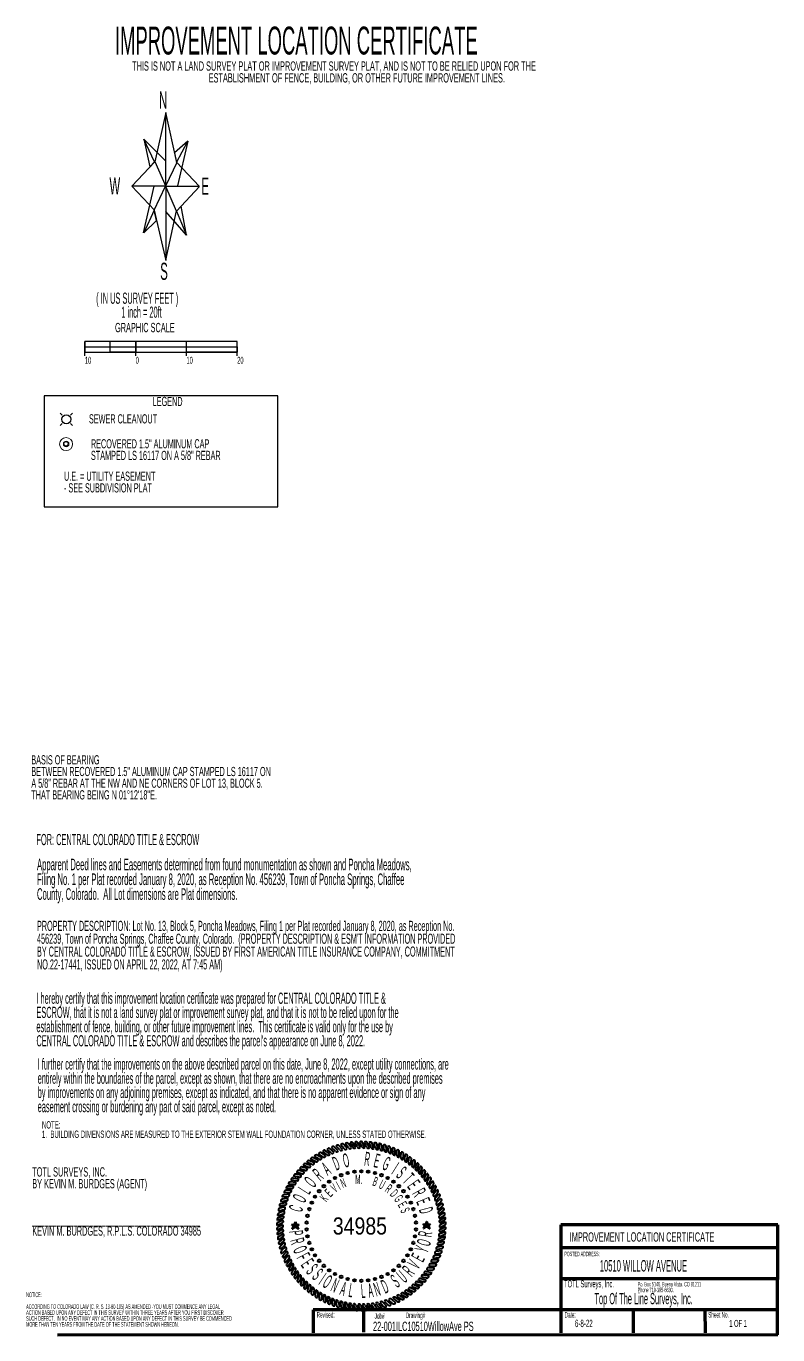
# Model space of a CAD drawing. Extents: x 2835785 to 2851632, y 1243954 to 1251877.
# Drawn here: x 2847724.5 to 2847946.6, y 1243957 to 1244343.7 of the extents above; entities that cross this region are included whole.
import ezdxf

# ---------------------------------------------------------------- set-up
doc = ezdxf.new("R2010")
doc.units = 0
doc.header["$MEASUREMENT"] = 0
doc.layers.get('0').update_dxf_attribs({"true_color": 0x000000})
for name, color, linetype, true_color in [('Layout', 5, 'Continuous', 0x0000ff), ('ROPE', 7, 'Continuous', 0x000000), ('Text', 5, 'Continuous', 0x0000ff)]:
    doc.layers.add(name, color=color, linetype=linetype, true_color=true_color)

msp = doc.modelspace()

# ---------------------------------------------------------------- linework, layer by layer
at = {"color": 18, "linetype": 'ByBlock', "lineweight": 40, "ltscale": 30, "true_color": 0x000000}
for p, q in [((2847803.99, 1243990.23), (2847804.09, 1243990.23)), ((2847804.01, 1243990.28), (2847804.07, 1243990.28)), ((2847804.04, 1243990.32), (2847804.05, 1243990.32)), ((2847842.72, 1243990.25), (2847842.89, 1243990.25)), ((2847842.74, 1243990.3), (2847842.87, 1243990.3)), ((2847842.76, 1243990.34), (2847842.85, 1243990.34)), ((2847842.78, 1243990.39), (2847842.83, 1243990.39)), ((2847842.8, 1243990.43), (2847842.81, 1243990.43)), ((2847802.94, 1243989.56), (2847805.1, 1243989.56)), ((2847803.01, 1243989.51), (2847805.03, 1243989.51)), ((2847803.08, 1243989.47), (2847804.96, 1243989.47)), ((2847803.08, 1243988.29), (2847803.13, 1243988.29)), ((2847803.11, 1243988.34), (2847803.2, 1243988.34)), ((2847803.13, 1243988.38), (2847803.27, 1243988.38)), ((2847803.15, 1243989.42), (2847804.89, 1243989.42)), ((2847803.15, 1243988.43), (2847803.34, 1243988.43)), ((2847803.17, 1243988.47), (2847803.41, 1243988.47)), ((2847803.19, 1243988.52), (2847803.48, 1243988.52)), ((2847803.21, 1243988.56), (2847803.55, 1243988.56)), ((2847803.22, 1243989.38), (2847804.82, 1243989.38)), ((2847803.23, 1243988.61), (2847803.62, 1243988.61)), ((2847803.25, 1243988.65), (2847803.69, 1243988.65)), ((2847803.28, 1243988.7), (2847803.76, 1243988.7)), ((2847803.29, 1243989.33), (2847804.75, 1243989.33)), ((2847803.3, 1243988.74), (2847803.83, 1243988.74)), ((2847803.32, 1243988.79), (2847803.9, 1243988.79)), ((2847803.34, 1243988.83), (2847803.97, 1243988.83)), ((2847803.36, 1243989.29), (2847804.68, 1243989.29)), ((2847803.36, 1243988.88), (2847804.69, 1243988.88)), ((2847803.38, 1243988.93), (2847804.67, 1243988.93)), ((2847803.4, 1243988.97), (2847804.65, 1243988.97)), ((2847803.42, 1243989.02), (2847804.63, 1243989.02)), ((2847803.43, 1243989.24), (2847804.61, 1243989.24)), ((2847803.44, 1243989.06), (2847804.61, 1243989.06)), ((2847803.47, 1243989.11), (2847804.59, 1243989.11)), ((2847803.49, 1243989.15), (2847804.57, 1243989.15)), ((2847803.5, 1243989.2), (2847804.55, 1243989.2)), ((2847803.7, 1243989.6), (2847804.37, 1243989.6)), ((2847803.72, 1243989.65), (2847804.35, 1243989.65)), ((2847803.74, 1243989.69), (2847804.33, 1243989.69)), ((2847803.76, 1243989.74), (2847804.31, 1243989.74)), ((2847803.78, 1243989.78), (2847804.29, 1243989.78)), ((2847803.8, 1243989.83), (2847804.27, 1243989.83)), ((2847803.82, 1243989.87), (2847804.25, 1243989.87)), ((2847803.85, 1243989.92), (2847804.23, 1243989.92)), ((2847803.87, 1243989.96), (2847804.21, 1243989.96)), ((2847803.89, 1243990.01), (2847804.19, 1243990.01)), ((2847803.91, 1243990.05), (2847804.17, 1243990.05)), ((2847803.93, 1243990.1), (2847804.15, 1243990.1)), ((2847803.95, 1243990.14), (2847804.13, 1243990.14)), ((2847803.97, 1243990.19), (2847804.11, 1243990.19)), ((2847804.06, 1243988.83), (2847804.71, 1243988.83)), ((2847804.13, 1243988.79), (2847804.73, 1243988.79)), ((2847804.19, 1243988.74), (2847804.75, 1243988.74)), ((2847804.26, 1243988.7), (2847804.77, 1243988.7)), ((2847804.33, 1243988.65), (2847804.79, 1243988.65)), ((2847804.4, 1243988.61), (2847804.81, 1243988.61)), ((2847804.47, 1243988.56), (2847804.83, 1243988.56)), ((2847804.54, 1243988.52), (2847804.85, 1243988.52)), ((2847804.61, 1243988.47), (2847804.87, 1243988.47)), ((2847804.68, 1243988.43), (2847804.89, 1243988.43)), ((2847804.75, 1243988.38), (2847804.91, 1243988.38)), ((2847804.82, 1243988.34), (2847804.93, 1243988.34)), ((2847804.89, 1243988.29), (2847804.95, 1243988.29)), ((2847804.96, 1243988.25), (2847804.97, 1243988.25)), ((2847841.7, 1243989.67), (2847843.87, 1243989.67)), ((2847841.77, 1243989.62), (2847843.8, 1243989.62)), ((2847841.84, 1243989.58), (2847843.73, 1243989.58)), ((2847841.85, 1243988.4), (2847841.89, 1243988.4)), ((2847841.87, 1243988.45), (2847841.96, 1243988.45)), ((2847841.89, 1243988.49), (2847842.03, 1243988.49)), ((2847841.91, 1243989.53), (2847843.65, 1243989.53)), ((2847841.91, 1243988.54), (2847842.1, 1243988.54)), ((2847841.93, 1243988.58), (2847842.17, 1243988.58)), ((2847841.96, 1243988.63), (2847842.24, 1243988.63)), ((2847841.98, 1243989.48), (2847843.58, 1243989.48)), ((2847841.98, 1243988.67), (2847842.31, 1243988.67)), ((2847842, 1243988.72), (2847842.39, 1243988.72)), ((2847842.02, 1243988.76), (2847842.46, 1243988.76)), ((2847842.04, 1243988.81), (2847842.53, 1243988.81)), ((2847842.05, 1243989.44), (2847843.51, 1243989.44)), ((2847842.06, 1243988.85), (2847842.6, 1243988.85)), ((2847842.08, 1243988.9), (2847842.67, 1243988.9)), ((2847842.1, 1243988.94), (2847842.74, 1243988.94)), ((2847842.12, 1243989.39), (2847843.44, 1243989.39)), ((2847842.12, 1243988.99), (2847843.46, 1243988.99)), ((2847842.15, 1243989.03), (2847843.44, 1243989.03)), ((2847842.17, 1243989.08), (2847843.42, 1243989.08)), ((2847842.19, 1243989.35), (2847843.37, 1243989.35)), ((2847842.19, 1243989.12), (2847843.4, 1243989.12)), ((2847842.21, 1243989.17), (2847843.38, 1243989.17)), ((2847842.23, 1243989.21), (2847843.35, 1243989.21)), ((2847842.25, 1243989.26), (2847843.33, 1243989.26)), ((2847842.26, 1243989.3), (2847843.31, 1243989.3)), ((2847842.46, 1243989.71), (2847843.13, 1243989.71)), ((2847842.48, 1243989.76), (2847843.11, 1243989.76)), ((2847842.5, 1243989.8), (2847843.09, 1243989.8)), ((2847842.53, 1243989.85), (2847843.07, 1243989.85)), ((2847842.55, 1243989.89), (2847843.05, 1243989.89)), ((2847842.57, 1243989.94), (2847843.03, 1243989.94)), ((2847842.59, 1243989.98), (2847843.01, 1243989.98)), ((2847842.61, 1243990.03), (2847842.99, 1243990.03)), ((2847842.63, 1243990.07), (2847842.97, 1243990.07)), ((2847842.65, 1243990.12), (2847842.95, 1243990.12)), ((2847842.67, 1243990.16), (2847842.93, 1243990.16)), ((2847842.69, 1243990.21), (2847842.91, 1243990.21)), ((2847842.82, 1243988.94), (2847843.48, 1243988.94)), ((2847842.89, 1243988.9), (2847843.5, 1243988.9)), ((2847842.96, 1243988.85), (2847843.52, 1243988.85)), ((2847843.03, 1243988.81), (2847843.54, 1243988.81)), ((2847843.1, 1243988.76), (2847843.56, 1243988.76)), ((2847843.17, 1243988.72), (2847843.58, 1243988.72)), ((2847843.24, 1243988.67), (2847843.6, 1243988.67)), ((2847843.31, 1243988.63), (2847843.62, 1243988.63)), ((2847843.38, 1243988.58), (2847843.64, 1243988.58)), ((2847843.45, 1243988.54), (2847843.66, 1243988.54)), ((2847843.52, 1243988.49), (2847843.68, 1243988.49)), ((2847843.59, 1243988.45), (2847843.7, 1243988.45)), ((2847843.66, 1243988.4), (2847843.72, 1243988.4)), ((2847843.73, 1243988.36), (2847843.74, 1243988.36))]:
    msp.add_line(p, q, dxfattribs=at)
at = {"layer": 'Layout', "color": 5, "linetype": 'ByBlock', "ltscale": 30, "true_color": 0x0000ff}
for p, q in [((2847765.61, 1244318.19), (2847768.91, 1244303.4)), ((2847765.63, 1244303.95), (2847759.24, 1244310.36)), ((2847772.27, 1244309.68), (2847769.14, 1244296.53)), ((2847762.48, 1244303.62), (2847755.72, 1244296.38)), ((2847759.18, 1244282.59), (2847762.31, 1244296.42)), ((2847768.89, 1244289.04), (2847775.64, 1244296.36)), ((2847762.32, 1244289.36), (2847765.7, 1244274.44)), ((2847771.8, 1244281.96), (2847765.7, 1244288.95))]:
    msp.add_line(p, q, dxfattribs=at)
at = {"layer": 'Layout', "color": 18, "linetype": 'ByBlock', "lineweight": 25, "ltscale": 30, "true_color": 0x000000}
for p, q in [((2847735.14, 1244228.73), (2847734.54, 1244229.33)), ((2847735.14, 1244228.73), (2847734.54, 1244229.33)), ((2847735.14, 1244226.33), (2847734.54, 1244225.73)), ((2847737.54, 1244228.73), (2847738.14, 1244229.33)), ((2847737.54, 1244226.33), (2847738.14, 1244225.73))]:
    msp.add_line(p, q, dxfattribs=at)
at = {"layer": 'Layout', "color": 5, "linetype": 'ByBlock', "lineweight": 80, "ltscale": 30, "true_color": 0x0000ff}
for p, q in [((2847946.56, 1243989.54), (2847882.48, 1243989.54)), ((2847882.48, 1243989.54), (2847882.48, 1243957.53)), ((2847946.5, 1243956.99), (2847946.56, 1243989.54)), ((2847946.56, 1243982.68), (2847882.48, 1243982.68)), ((2847946.56, 1243973.54), (2847882.48, 1243973.54)), ((2847855.42, 1243964.39), (2847809.25, 1243964.39)), ((2847809.25, 1243964.39), (2847809.25, 1243957.53)), ((2847824.25, 1243957.8), (2847824.25, 1243964.66)), ((2847882.48, 1243964.39), (2847855.02, 1243964.39)), ((2847946.5, 1243964.38), (2847882.48, 1243964.39)), ((2847903.9, 1243957.53), (2847903.9, 1243964.39)), ((2847925.18, 1243957.53), (2847925.14, 1243964.39)), ((2847733.72, 1243956.99), (2847946.52, 1243957.05))]:
    msp.add_line(p, q, dxfattribs=at)
at = {"layer": 'Layout', "color": 5, "linetype": 'ByBlock', "ltscale": 30, "true_color": 0x0000ff}
for points in [[(2847765.69, 1244296.36), (2847765.7, 1244318.18), (2847762.48, 1244303.6), (2847762.48, 1244303.7), (2847765.69, 1244296.36)], [(2847762.38, 1244303.66), (2847759.25, 1244310.36), (2847760.96, 1244302.15), (2847760.99, 1244302.15), (2847762.38, 1244303.66)], [(2847768.91, 1244303.38), (2847772.19, 1244309.7), (2847768.25, 1244306.32), (2847768.93, 1244303.39), (2847768.91, 1244303.38)], [(2847765.68, 1244296.38), (2847775.62, 1244296.38), (2847768.98, 1244303.43), (2847769.02, 1244303.43), (2847765.68, 1244296.38)], [(2847765.66, 1244296.39), (2847755.72, 1244296.39), (2847762.36, 1244289.35), (2847762.32, 1244289.35), (2847765.66, 1244296.39)], [(2847765.7, 1244296.36), (2847765.7, 1244274.55), (2847768.91, 1244289.13), (2847768.91, 1244289.03), (2847765.7, 1244296.36)], [(2847762.33, 1244289.35), (2847759.2, 1244282.6), (2847763.01, 1244286.27), (2847762.31, 1244289.35), (2847762.33, 1244289.35)], [(2847768.89, 1244289.05), (2847771.81, 1244281.97), (2847770.23, 1244290.49), (2847768.88, 1244289.05), (2847768.89, 1244289.05)]]:
    msp.add_lwpolyline(points, dxfattribs=at)
at = {"layer": 'Layout', "color": 5, "linetype": 'ByBlock', "lineweight": 25, "ltscale": 30, "true_color": 0x0000ff}
msp.add_lwpolyline([(2847729.76, 1244201.63), (2847798.78, 1244201.63), (2847798.78, 1244234.47), (2847729.76, 1244234.47), (2847729.76, 1244201.63)], dxfattribs=at)
at = {"layer": 'Layout', "color": 18, "linetype": 'ByBlock', "lineweight": 25, "ltscale": 30, "true_color": 0x000000}
msp.add_circle((2847736.34, 1244227.53), 1.34, dxfattribs=at)
at = {"layer": 'Layout', "color": 18, "linetype": 'ByBlock', "lineweight": 20, "ltscale": 30, "true_color": 0x000000}
msp.add_circle((2847736.27, 1244220.21), 1.92, dxfattribs=at)
at = {"layer": 'Layout', "color": 18, "linetype": 'ByBlock', "lineweight": 0, "ltscale": 30, "true_color": 0x000000}
for centre, radius in [((2847736.28, 1244220.23), 0.812), ((2847736.23, 1244220.27), 0.6)]:
    msp.add_circle(centre, radius, dxfattribs=at)
at = {"layer": 'ROPE', "color": 18, "linetype": 'ByBlock', "lineweight": 40, "ltscale": 30, "true_color": 0x000000}
for p, q in [((2847819.71, 1244012.22), (2847818.78, 1244013.47)), ((2847820.59, 1244012.22), (2847819.66, 1244013.46)), ((2847821.04, 1244012.4), (2847820.18, 1244013.7)), ((2847821.92, 1244012.34), (2847821.06, 1244013.64)), ((2847822.37, 1244012.5), (2847821.58, 1244013.85)), ((2847823.25, 1244012.4), (2847822.46, 1244013.74)), ((2847823.7, 1244012.53), (2847823, 1244013.91)), ((2847824.57, 1244012.37), (2847823.87, 1244013.76)), ((2847825.04, 1244012.48), (2847824.41, 1244013.9)), ((2847825.9, 1244012.27), (2847825.27, 1244013.7)), ((2847826.37, 1244012.35), (2847825.83, 1244013.81)), ((2847827.22, 1244012.1), (2847826.67, 1244013.56)), ((2847827.69, 1244012.15), (2847827.23, 1244013.64)), ((2847811.02, 1244008.92), (2847809.68, 1244009.71)), ((2847811.84, 1244009.26), (2847810.49, 1244010.05)), ((2847812.17, 1244009.6), (2847810.87, 1244010.46)), ((2847813, 1244009.9), (2847811.71, 1244010.75)), ((2847813.36, 1244010.22), (2847812.11, 1244011.15)), ((2847814.21, 1244010.46), (2847812.96, 1244011.39)), ((2847814.58, 1244010.76), (2847813.39, 1244011.76)), ((2847815.44, 1244010.96), (2847814.25, 1244011.96)), ((2847815.83, 1244011.24), (2847814.7, 1244012.3)), ((2847816.7, 1244011.38), (2847815.57, 1244012.45)), ((2847817.1, 1244011.64), (2847816.03, 1244012.77)), ((2847817.98, 1244011.73), (2847816.91, 1244012.86)), ((2847818.4, 1244011.97), (2847817.4, 1244013.16)), ((2847819.28, 1244012.01), (2847818.28, 1244013.2)), ((2847828.52, 1244011.85), (2847828.06, 1244013.33)), ((2847829, 1244011.87), (2847828.63, 1244013.38)), ((2847829.81, 1244011.53), (2847829.44, 1244013.03)), ((2847830.29, 1244011.52), (2847830, 1244013.05)), ((2847831.08, 1244011.13), (2847830.79, 1244012.66)), ((2847831.56, 1244011.1), (2847831.36, 1244012.64)), ((2847832.32, 1244010.66), (2847832.12, 1244012.2)), ((2847832.8, 1244010.6), (2847832.69, 1244012.15)), ((2847833.54, 1244010.12), (2847833.43, 1244011.67)), ((2847834.01, 1244010.04), (2847833.99, 1244011.59)), ((2847834.72, 1244009.51), (2847834.7, 1244011.07)), ((2847835.19, 1244009.4), (2847835.25, 1244010.96)), ((2847835.87, 1244008.84), (2847835.93, 1244010.39)), ((2847836.33, 1244008.7), (2847836.48, 1244010.25)), ((2847836.97, 1244008.1), (2847837.13, 1244009.65)), ((2847806.86, 1244005.58), (2847805.37, 1244006.04)), ((2847807.58, 1244006.1), (2847806.09, 1244006.56)), ((2847807.83, 1244006.51), (2847806.37, 1244007.05)), ((2847808.57, 1244006.98), (2847807.11, 1244007.52)), ((2847808.84, 1244007.37), (2847807.42, 1244008)), ((2847809.62, 1244007.8), (2847808.19, 1244008.43)), ((2847809.91, 1244008.18), (2847808.52, 1244008.88)), ((2847810.7, 1244008.56), (2847809.32, 1244009.27)), ((2847837.42, 1244007.94), (2847837.66, 1244009.47)), ((2847838.03, 1244007.3), (2847838.28, 1244008.84)), ((2847838.47, 1244007.11), (2847838.8, 1244008.63)), ((2847839.05, 1244006.44), (2847839.38, 1244007.96)), ((2847839.48, 1244006.23), (2847839.89, 1244007.73)), ((2847840.01, 1244005.53), (2847840.43, 1244007.02)), ((2847840.43, 1244005.29), (2847840.93, 1244006.76)), ((2847840.92, 1244004.56), (2847841.42, 1244006.03)), ((2847841.32, 1244004.3), (2847841.91, 1244005.74)), ((2847804.15, 1244002.05), (2847802.6, 1244002.16)), ((2847804.3, 1244002.5), (2847802.75, 1244002.7)), ((2847804.92, 1244003.13), (2847803.37, 1244003.33)), ((2847805.09, 1244003.58), (2847803.56, 1244003.86)), ((2847805.75, 1244004.17), (2847804.22, 1244004.46)), ((2847805.95, 1244004.61), (2847804.44, 1244004.98)), ((2847806.63, 1244005.16), (2847805.12, 1244005.53)), ((2847841.77, 1244003.54), (2847842.36, 1244004.98)), ((2847842.16, 1244003.25), (2847842.82, 1244004.66)), ((2847842.57, 1244002.47), (2847843.23, 1244003.88)), ((2847842.94, 1244002.17), (2847843.68, 1244003.53)), ((2847843.3, 1244001.36), (2847844.04, 1244002.73)), ((2847843.65, 1244001.04), (2847844.47, 1244002.36)), ((2847802.23, 1243998.56), (2847800.68, 1243998.4)), ((2847802.3, 1243999.03), (2847800.74, 1243998.97)), ((2847802.8, 1243999.76), (2847801.25, 1243999.69)), ((2847802.9, 1244000.23), (2847801.34, 1244000.25)), ((2847803.44, 1244000.92), (2847801.89, 1244000.95)), ((2847803.56, 1244001.39), (2847802.01, 1244001.5)), ((2847843.96, 1244000.21), (2847844.78, 1244001.53)), ((2847844.29, 1243999.87), (2847845.19, 1244001.14)), ((2847844.56, 1243999.02), (2847845.46, 1244000.3)), ((2847844.87, 1243998.66), (2847845.84, 1243999.88)), ((2847845.09, 1243997.81), (2847846.06, 1243999.02)), ((2847845.38, 1243997.43), (2847846.42, 1243998.59)), ((2847800.92, 1243995.27), (2847799.4, 1243994.94)), ((2847800.93, 1243994.79), (2847799.43, 1243994.38)), ((2847801.3, 1243996.55), (2847799.77, 1243996.31)), ((2847801.29, 1243996.07), (2847799.77, 1243995.74)), ((2847801.72, 1243997.33), (2847800.19, 1243997.09)), ((2847801.76, 1243997.81), (2847800.22, 1243997.65)), ((2847845.55, 1243996.56), (2847846.59, 1243997.72)), ((2847845.82, 1243996.16), (2847846.92, 1243997.26)), ((2847845.94, 1243995.29), (2847847.04, 1243996.39)), ((2847846.19, 1243994.88), (2847847.35, 1243995.91)), ((2847846.26, 1243994), (2847847.42, 1243995.03)), ((2847846.48, 1243993.57), (2847847.7, 1243994.54)), ((2847800.2, 1243991.33), (2847798.76, 1243990.75)), ((2847800.36, 1243992.66), (2847798.89, 1243992.16)), ((2847800.29, 1243990.86), (2847798.89, 1243990.2)), ((2847800.43, 1243992.18), (2847798.99, 1243991.6)), ((2847800.6, 1243993.97), (2847799.1, 1243993.56)), ((2847800.64, 1243993.5), (2847799.17, 1243992.99)), ((2847846.5, 1243992.69), (2847847.71, 1243993.66)), ((2847846.66, 1243991.37), (2847847.93, 1243992.27)), ((2847846.7, 1243992.25), (2847847.97, 1243993.15)), ((2847846.75, 1243990.04), (2847848.07, 1243990.87)), ((2847846.84, 1243990.92), (2847848.16, 1243991.75)), ((2847846.9, 1243989.59), (2847848.26, 1243990.33)), ((2847800.11, 1243990), (2847798.71, 1243989.33)), ((2847800.1, 1243988.66), (2847798.74, 1243987.92)), ((2847800.16, 1243987.33), (2847798.84, 1243986.5)), ((2847800.23, 1243989.54), (2847798.87, 1243988.79)), ((2847800.25, 1243988.21), (2847798.93, 1243987.38)), ((2847800.34, 1243986.88), (2847799.07, 1243985.98)), ((2847846.57, 1243986.07), (2847848.01, 1243986.65)), ((2847846.71, 1243987.39), (2847848.11, 1243988.05)), ((2847846.77, 1243988.71), (2847848.13, 1243989.46)), ((2847846.8, 1243986.92), (2847848.24, 1243987.5)), ((2847846.89, 1243988.25), (2847848.29, 1243988.92)), ((2847800.3, 1243986), (2847799.03, 1243985.1)), ((2847800.5, 1243985.56), (2847799.29, 1243984.59)), ((2847800.52, 1243984.68), (2847799.3, 1243983.71)), ((2847800.74, 1243984.25), (2847799.58, 1243983.22)), ((2847800.81, 1243983.37), (2847799.65, 1243982.34)), ((2847801.06, 1243982.96), (2847799.96, 1243981.86)), ((2847845.71, 1243982.18), (2847847.23, 1243982.51)), ((2847846.07, 1243983.46), (2847847.57, 1243983.87)), ((2847846.08, 1243982.98), (2847847.6, 1243983.31)), ((2847846.36, 1243984.75), (2847847.83, 1243985.26)), ((2847846.4, 1243984.28), (2847847.9, 1243984.69)), ((2847846.64, 1243985.59), (2847848.11, 1243986.09)), ((2847801.18, 1243982.09), (2847800.08, 1243980.99)), ((2847801.45, 1243981.69), (2847800.41, 1243980.53)), ((2847801.62, 1243980.82), (2847800.58, 1243979.66)), ((2847801.91, 1243980.44), (2847800.94, 1243979.23)), ((2847802.13, 1243979.59), (2847801.16, 1243978.37)), ((2847802.44, 1243979.23), (2847801.54, 1243977.95)), ((2847844.7, 1243979.22), (2847846.26, 1243979.28)), ((2847844.77, 1243979.69), (2847846.32, 1243979.85)), ((2847845.24, 1243980.44), (2847846.78, 1243980.6)), ((2847845.28, 1243980.92), (2847846.81, 1243981.16)), ((2847845.7, 1243981.7), (2847847.23, 1243981.94)), ((2847802.71, 1243978.38), (2847801.81, 1243977.11)), ((2847803.04, 1243978.04), (2847802.22, 1243976.72)), ((2847803.35, 1243977.21), (2847802.53, 1243975.89)), ((2847803.7, 1243976.89), (2847802.96, 1243975.52)), ((2847804.06, 1243976.08), (2847803.32, 1243974.72)), ((2847804.43, 1243975.78), (2847803.77, 1243974.37)), ((2847804.84, 1243975), (2847804.18, 1243973.59)), ((2847842.08, 1243975.12), (2847843.63, 1243974.92)), ((2847842.7, 1243975.75), (2847844.25, 1243975.55)), ((2847842.85, 1243976.2), (2847844.4, 1243976.09)), ((2847843.44, 1243976.86), (2847844.99, 1243976.75)), ((2847843.56, 1243977.33), (2847845.11, 1243977.3)), ((2847844.1, 1243978.02), (2847845.66, 1243978)), ((2847844.2, 1243978.49), (2847845.75, 1243978.56)), ((2847805.23, 1243974.71), (2847804.64, 1243973.27)), ((2847805.68, 1243973.95), (2847805.09, 1243972.51)), ((2847806.08, 1243973.69), (2847805.58, 1243972.22)), ((2847806.57, 1243972.96), (2847806.07, 1243971.49)), ((2847806.99, 1243972.72), (2847806.57, 1243971.23)), ((2847807.52, 1243972.02), (2847807.11, 1243970.52)), ((2847807.95, 1243971.81), (2847807.62, 1243970.29)), ((2847808.53, 1243971.14), (2847808.2, 1243969.62)), ((2847808.97, 1243970.95), (2847808.72, 1243969.41)), ((2847838.43, 1243971.27), (2847839.89, 1243970.73)), ((2847839.17, 1243971.74), (2847840.63, 1243971.2)), ((2847839.42, 1243972.15), (2847840.91, 1243971.69)), ((2847840.14, 1243972.67), (2847841.63, 1243972.21)), ((2847840.37, 1243973.09), (2847841.88, 1243972.72)), ((2847841.05, 1243973.64), (2847842.56, 1243973.27)), ((2847841.25, 1243974.08), (2847842.78, 1243973.79)), ((2847841.91, 1243974.67), (2847843.44, 1243974.39)), ((2847809.58, 1243970.31), (2847809.34, 1243968.78)), ((2847810.03, 1243970.15), (2847809.87, 1243968.6)), ((2847810.67, 1243969.55), (2847810.52, 1243968)), ((2847811.13, 1243969.41), (2847811.07, 1243967.86)), ((2847811.81, 1243968.85), (2847811.75, 1243967.29)), ((2847812.28, 1243968.74), (2847812.3, 1243967.18)), ((2847812.99, 1243968.21), (2847813.01, 1243966.66)), ((2847813.46, 1243968.13), (2847813.57, 1243966.58)), ((2847814.2, 1243967.65), (2847814.31, 1243966.1)), ((2847814.68, 1243967.59), (2847814.88, 1243966.05)), ((2847815.44, 1243967.15), (2847815.64, 1243965.61)), ((2847815.92, 1243967.12), (2847816.21, 1243965.59)), ((2847831.56, 1243967.29), (2847832.75, 1243966.29)), ((2847832.42, 1243967.49), (2847833.61, 1243966.49)), ((2847832.79, 1243967.79), (2847834.04, 1243966.86)), ((2847833.64, 1243968.03), (2847834.89, 1243967.1)), ((2847834, 1243968.35), (2847835.29, 1243967.5)), ((2847834.83, 1243968.65), (2847836.13, 1243967.79)), ((2847835.16, 1243968.99), (2847836.51, 1243968.2)), ((2847835.98, 1243969.33), (2847837.32, 1243968.54)), ((2847836.3, 1243969.69), (2847837.68, 1243968.98)), ((2847837.09, 1243970.07), (2847838.48, 1243969.37)), ((2847837.38, 1243970.45), (2847838.81, 1243969.82)), ((2847838.16, 1243970.88), (2847839.58, 1243970.25)), ((2847816.71, 1243966.73), (2847817, 1243965.2)), ((2847817.19, 1243966.72), (2847817.56, 1243965.22)), ((2847818, 1243966.38), (2847818.37, 1243964.87)), ((2847818.48, 1243966.4), (2847818.94, 1243964.92)), ((2847819.31, 1243966.1), (2847819.77, 1243964.61)), ((2847819.78, 1243966.15), (2847820.33, 1243964.69)), ((2847820.63, 1243965.9), (2847821.17, 1243964.44)), ((2847821.1, 1243965.98), (2847821.73, 1243964.55)), ((2847821.96, 1243965.77), (2847822.59, 1243964.35)), ((2847822.43, 1243965.88), (2847823.13, 1243964.49)), ((2847823.3, 1243965.72), (2847824, 1243964.34)), ((2847823.75, 1243965.85), (2847824.54, 1243964.51)), ((2847824.63, 1243965.75), (2847825.42, 1243964.4)), ((2847825.08, 1243965.91), (2847825.94, 1243964.61)), ((2847825.96, 1243965.85), (2847826.82, 1243964.55)), ((2847826.41, 1243966.03), (2847827.34, 1243964.79)), ((2847827.29, 1243966.03), (2847828.22, 1243964.78)), ((2847827.72, 1243966.24), (2847828.72, 1243965.05)), ((2847828.6, 1243966.28), (2847829.6, 1243965.09)), ((2847829.02, 1243966.52), (2847830.09, 1243965.39)), ((2847829.9, 1243966.61), (2847830.97, 1243965.48)), ((2847830.3, 1243966.87), (2847831.43, 1243965.8)), ((2847831.17, 1243967.01), (2847832.3, 1243965.95))]:
    msp.add_line(p, q, dxfattribs=at)
for centre in [(2847813.99, 1244002.23), (2847815.71, 1244003.32), (2847817.54, 1244004.18), (2847819.48, 1244004.81), (2847821.47, 1244005.19), (2847823.5, 1244005.32), (2847825.53, 1244005.19), (2847827.52, 1244004.81), (2847829.45, 1244004.18), (2847831.29, 1244003.32), (2847833, 1244002.23), (2847809.84, 1243997.81), (2847811.04, 1243999.45), (2847812.43, 1244000.93), (2847834.57, 1244000.93), (2847835.96, 1243999.45), (2847837.15, 1243997.81), (2847808.12, 1243994.14), (2847808.86, 1243996.03), (2847838.13, 1243996.03), (2847838.88, 1243994.14), (2847807.36, 1243990.16), (2847807.61, 1243992.17), (2847839.38, 1243992.17), (2847839.64, 1243990.16), (2847807.36, 1243988.13), (2847807.61, 1243986.11), (2847839.38, 1243986.11), (2847839.64, 1243988.13), (2847808.12, 1243984.15), (2847808.86, 1243982.26), (2847838.13, 1243982.26), (2847838.88, 1243984.15), (2847809.84, 1243980.48), (2847811.04, 1243978.83), (2847835.96, 1243978.83), (2847837.15, 1243980.48), (2847812.43, 1243977.35), (2847813.99, 1243976.06), (2847815.71, 1243974.97), (2847831.29, 1243974.97), (2847833, 1243976.06), (2847834.57, 1243977.35), (2847817.54, 1243974.11), (2847819.48, 1243973.48), (2847821.47, 1243973.1), (2847823.5, 1243972.97), (2847825.53, 1243973.1), (2847827.52, 1243973.48), (2847829.45, 1243974.11)]:
    msp.add_circle(centre, 0.372, dxfattribs=at)
for centre, start, end in [((2847817.85, 1244012.94), 31.1499, 154.6155), ((2847819.22, 1244013.22), 27.8772, 151.3428), ((2847820.6, 1244013.43), 24.6045, 148.07), ((2847821.99, 1244013.56), 21.3318, 144.7973), ((2847823.39, 1244013.6), 18.059, 141.5246), ((2847824.79, 1244013.57), 14.7863, 138.2519), ((2847826.18, 1244013.45), 11.5136, 134.9791), ((2847827.57, 1244013.26), 8.2409, 131.7064), ((2847828.94, 1244012.99), 4.9681, 128.4336), ((2847810.17, 1244009.66), 50.7863, 174.2518), ((2847811.37, 1244010.38), 47.5136, 170.9791), ((2847812.6, 1244011.04), 44.2408, 167.7064), ((2847812.51, 1244009.98), 227.5438, 350.9489), ((2847813.72, 1244010.57), 224.2711, 347.6761), ((2847813.87, 1244011.63), 40.9681, 164.4337), ((2847814.96, 1244011.09), 220.9984, 344.4034), ((2847815.17, 1244012.14), 37.6954, 161.1609), ((2847816.22, 1244011.54), 217.7256, 341.1307), ((2847816.5, 1244012.58), 34.4227, 157.8882), ((2847817.52, 1244011.92), 214.4529, 337.858), ((2847818.83, 1244012.23), 211.1802, 334.5852), ((2847820.15, 1244012.46), 207.9075, 331.3125), ((2847821.49, 1244012.61), 204.6347, 328.0398), ((2847822.84, 1244012.69), 201.362, 324.7671), ((2847824.18, 1244012.69), 198.0892, 321.4943), ((2847825.53, 1244012.61), 194.8165, 318.2216), ((2847826.86, 1244012.45), 191.5438, 314.9488), ((2847828.19, 1244012.22), 188.2711, 311.6761), ((2847829.5, 1244011.92), 184.9983, 308.4034), ((2847830.29, 1244012.64), 1.6954, 125.1609), ((2847830.79, 1244011.54), 181.7256, 305.1307), ((2847831.62, 1244012.22), 358.4227, 121.8882), ((2847832.06, 1244011.09), 178.4529, 301.8579), ((2847832.93, 1244011.71), 355.15, 118.6155), ((2847833.3, 1244010.56), 175.1802, 298.5852), ((2847834.2, 1244011.14), 351.8772, 115.3427), ((2847834.51, 1244009.97), 171.9074, 295.3125), ((2847835.44, 1244010.49), 348.6045, 112.07), ((2847836.64, 1244009.78), 345.3318, 108.7973), ((2847805.87, 1244006.11), 63.8772, 187.3427), ((2847806.87, 1244007.08), 60.6045, 184.07), ((2847807.08, 1244006.03), 243.9075, 7.3125), ((2847807.92, 1244008), 57.3318, 180.7973), ((2847808.07, 1244006.94), 240.6347, 4.0398), ((2847809.02, 1244008.86), 54.0591, 177.5246), ((2847809.11, 1244007.8), 237.362, 0.767), ((2847810.2, 1244008.59), 234.0893, 357.4943), ((2847811.34, 1244009.31), 230.8165, 354.2216), ((2847835.68, 1244009.3), 168.6347, 292.0398), ((2847836.81, 1244008.58), 165.362, 288.767), ((2847837.9, 1244007.78), 162.0893, 285.4943), ((2847837.8, 1244008.99), 342.0591, 105.5246), ((2847838.94, 1244006.93), 158.8165, 282.2216), ((2847838.91, 1244008.14), 338.7863, 102.2518), ((2847839.93, 1244006.02), 155.5438, 278.9489), ((2847839.97, 1244007.23), 335.5136, 98.9791), ((2847840.98, 1244006.26), 332.2409, 95.7064), ((2847841.93, 1244005.24), 328.9681, 92.4336), ((2847802.48, 1244001.67), 76.9682, 200.4337), ((2847803.23, 1244002.85), 73.6954, 197.1609), ((2847804.05, 1244003.99), 70.4227, 193.8882), ((2847803.68, 1244001.88), 256.9984, 20.4034), ((2847804.44, 1244002.99), 253.7256, 17.1307), ((2847804.93, 1244005.07), 67.15, 190.6155), ((2847805.26, 1244004.05), 250.4529, 13.8579), ((2847806.14, 1244005.07), 247.1802, 10.5852), ((2847840.87, 1244005.06), 152.2711, 275.6761), ((2847841.75, 1244004.04), 148.9983, 272.4034), ((2847842.57, 1244002.97), 145.7256, 269.1307), ((2847842.82, 1244004.16), 325.6954, 89.1609), ((2847843.33, 1244001.86), 142.4529, 265.8579), ((2847843.64, 1244003.03), 322.4227, 85.8882), ((2847844.4, 1244001.86), 319.15, 82.6155), ((2847800.65, 1243997.9), 86.7863, 210.2518), ((2847801.19, 1243999.19), 83.5136, 206.9791), ((2847801.8, 1244000.45), 80.2409, 203.7064), ((2847801.79, 1243998.31), 266.8165, 30.2216), ((2847802.35, 1243999.53), 263.5438, 26.9489), ((2847802.98, 1244000.72), 260.2711, 23.6761), ((2847844.03, 1244000.71), 139.1802, 262.5852), ((2847844.66, 1243999.52), 135.9074, 259.3125), ((2847845.21, 1243998.29), 132.6347, 256.0398), ((2847845.1, 1244000.64), 315.8772, 79.3427), ((2847845.72, 1243999.39), 312.6045, 76.07), ((2847846.27, 1243998.11), 309.3318, 72.7973), ((2847799.49, 1243993.88), 96.6045, 220.07), ((2847799.8, 1243995.24), 93.3318, 216.7973), ((2847800.19, 1243996.58), 90.0591, 213.5246), ((2847800.54, 1243994.47), 276.6348, 40.0398), ((2847800.89, 1243995.77), 273.362, 36.767), ((2847801.3, 1243997.05), 270.0893, 33.4943), ((2847845.7, 1243997.04), 129.362, 252.767), ((2847846.12, 1243995.76), 126.0892, 249.4943), ((2847846.46, 1243994.46), 122.8165, 246.2216), ((2847846.75, 1243996.79), 306.059, 69.5245), ((2847847.15, 1243995.45), 302.7863, 66.2518), ((2847847.47, 1243994.09), 299.5136, 62.9791), ((2847799.1, 1243991.11), 103.15, 226.6155), ((2847799.26, 1243992.5), 99.8772, 223.3427), ((2847799.97, 1243990.48), 286.4529, 49.8579), ((2847800.08, 1243991.82), 283.1802, 46.5852), ((2847800.28, 1243993.15), 279.9075, 43.3125), ((2847846.73, 1243993.14), 119.5438, 242.9488), ((2847846.92, 1243991.8), 116.2711, 239.6761), ((2847847.03, 1243990.46), 112.9983, 236.4034), ((2847847.71, 1243992.72), 296.2409, 59.7064), ((2847847.88, 1243991.33), 292.9681, 56.4336), ((2847847.96, 1243989.93), 289.6954, 53.1609), ((2847799.03, 1243989.71), 106.4227, 229.8882), ((2847799.04, 1243988.32), 109.6954, 233.1609), ((2847799.12, 1243986.92), 112.9681, 236.4336), ((2847799.93, 1243989.13), 289.7257, 53.1307), ((2847799.97, 1243987.79), 292.9984, 56.4034), ((2847800.08, 1243986.45), 296.2711, 59.6761), ((2847846.92, 1243986.43), 103.1802, 226.5852), ((2847847.03, 1243987.77), 106.4529, 229.858), ((2847847.07, 1243989.12), 109.7256, 233.1307), ((2847847.9, 1243987.14), 283.1499, 46.6154), ((2847847.97, 1243988.54), 286.4227, 49.8882), ((2847799.29, 1243985.53), 116.2409, 239.7064), ((2847799.53, 1243984.16), 119.5136, 242.9791), ((2847799.85, 1243982.8), 122.7863, 246.2518), ((2847800.27, 1243985.11), 299.5438, 62.9488), ((2847800.54, 1243983.79), 302.8166, 66.2216), ((2847800.88, 1243982.49), 306.0893, 69.4943), ((2847846.11, 1243982.48), 93.362, 216.767), ((2847846.46, 1243983.78), 96.6347, 220.0397), ((2847846.72, 1243985.1), 99.9075, 223.3125), ((2847847.2, 1243983.01), 273.3318, 36.7973), ((2847847.51, 1243984.37), 276.6045, 40.07), ((2847847.74, 1243985.75), 279.8772, 43.3427), ((2847800.25, 1243981.46), 126.059, 249.5245), ((2847800.73, 1243980.14), 129.3318, 252.7973), ((2847801.28, 1243978.86), 132.6045, 256.07), ((2847801.3, 1243981.21), 309.362, 72.767), ((2847801.79, 1243979.96), 312.6347, 76.0397), ((2847802.34, 1243978.73), 315.9075, 79.3125), ((2847844.65, 1243978.72), 83.5438, 206.9488), ((2847845.21, 1243979.94), 86.8166, 210.2216), ((2847845.7, 1243981.2), 90.0893, 213.4943), ((2847845.81, 1243979.06), 263.5136, 26.9791), ((2847846.35, 1243980.35), 266.7863, 30.2518), ((2847846.81, 1243981.67), 270.059, 33.5245), ((2847801.9, 1243977.61), 135.8772, 259.3427), ((2847802.6, 1243976.39), 139.1499, 262.6154), ((2847803.36, 1243975.22), 142.4227, 265.8882), ((2847802.97, 1243977.54), 319.1802, 82.5852), ((2847803.67, 1243976.39), 322.4529, 85.8579), ((2847804.43, 1243975.28), 325.7256, 89.1306), ((2847842.56, 1243975.26), 73.7257, 197.1307), ((2847843.32, 1243976.37), 76.9984, 200.4034), ((2847844.02, 1243977.53), 80.2711, 203.6761), ((2847843.77, 1243975.4), 253.6954, 17.1609), ((2847844.52, 1243976.58), 256.9681, 20.4336), ((2847845.2, 1243977.8), 260.2409, 23.7064), ((2847804.18, 1243974.09), 145.6954, 269.1609), ((2847805.07, 1243973.01), 148.9681, 272.4336), ((2847805.25, 1243974.21), 328.9984, 92.4034), ((2847806.02, 1243971.99), 152.2409, 275.7064), ((2847806.13, 1243973.19), 332.2711, 95.6761), ((2847807.03, 1243971.02), 155.5136, 278.9791), ((2847807.07, 1243972.23), 335.5438, 98.9488), ((2847808.06, 1243971.32), 338.8166, 102.2216), ((2847809.1, 1243970.47), 342.0893, 105.4943), ((2847837.89, 1243970.45), 57.362, 180.767), ((2847838.93, 1243971.31), 60.6347, 184.0398), ((2847839.92, 1243972.22), 63.9074, 187.3125), ((2847840.13, 1243971.17), 240.6045, 4.07), ((2847840.86, 1243973.18), 67.1802, 190.5852), ((2847841.13, 1243972.14), 243.8772, 7.3427), ((2847841.74, 1243974.2), 70.4529, 193.8579), ((2847842.07, 1243973.18), 247.15, 10.6155), ((2847842.95, 1243974.26), 250.4227, 13.8882), ((2847808.09, 1243970.11), 158.7863, 282.2518), ((2847809.2, 1243969.26), 162.059, 285.5245), ((2847810.36, 1243968.47), 165.3318, 288.7973), ((2847810.19, 1243969.67), 345.362, 108.767), ((2847811.56, 1243967.76), 168.6045, 292.07), ((2847811.32, 1243968.95), 348.6347, 112.0397), ((2847812.49, 1243968.28), 351.9075, 115.3125), ((2847812.8, 1243967.11), 171.8772, 295.3427), ((2847813.7, 1243967.69), 355.1802, 118.5852), ((2847814.94, 1243967.16), 358.4529, 121.858), ((2847816.21, 1243966.71), 1.7256, 125.1307), ((2847830.78, 1243966.71), 37.7256, 161.1307), ((2847832.04, 1243967.16), 40.9983, 164.4034), ((2847833.28, 1243967.68), 44.2711, 167.6761), ((2847834.49, 1243968.27), 47.5438, 170.9488), ((2847834.4, 1243967.21), 224.2409, 347.7064), ((2847835.66, 1243968.94), 50.8165, 174.2216), ((2847835.63, 1243967.87), 227.5136, 350.9791), ((2847836.8, 1243969.66), 54.0893, 177.4943), ((2847836.83, 1243968.59), 230.7863, 354.2518), ((2847837.98, 1243969.39), 234.059, 357.5245), ((2847839.08, 1243970.25), 237.3318, 0.7973), ((2847814.07, 1243966.54), 175.1499, 298.6154), ((2847815.38, 1243966.03), 178.4227, 301.8882), ((2847816.71, 1243965.61), 181.6954, 305.1609), ((2847817.5, 1243966.33), 4.9984, 128.4034), ((2847818.06, 1243965.26), 184.9682, 308.4336), ((2847818.81, 1243966.03), 8.2711, 131.6761), ((2847819.43, 1243964.99), 188.2409, 311.7063), ((2847820.14, 1243965.8), 11.5438, 134.9489), ((2847820.82, 1243964.8), 191.5136, 314.9791), ((2847821.47, 1243965.64), 14.8165, 138.2216), ((2847822.21, 1243964.68), 194.7863, 318.2518), ((2847822.82, 1243965.56), 18.0893, 141.4943), ((2847823.61, 1243964.65), 198.0591, 321.5245), ((2847824.16, 1243965.56), 21.362, 144.767), ((2847825.01, 1243964.69), 201.3318, 324.7972), ((2847825.51, 1243965.64), 24.6347, 148.0398), ((2847826.4, 1243964.82), 204.6045, 328.07), ((2847826.85, 1243965.79), 27.9074, 151.3125), ((2847827.78, 1243965.03), 207.8772, 331.3427), ((2847828.17, 1243966.02), 31.1802, 154.5852), ((2847829.15, 1243965.31), 211.15, 334.6155), ((2847829.48, 1243966.33), 34.4529, 157.8579), ((2847830.5, 1243965.67), 214.4227, 337.8882), ((2847831.83, 1243966.11), 217.6954, 341.1609), ((2847833.13, 1243966.62), 220.9681, 344.4336)]:
    msp.add_arc(centre, 0.502, start, end, dxfattribs=at)
at = {"layer": 'Text', "color": 5, "linetype": 'ByBlock', "ltscale": 30, "true_color": 0x0000ff}
for p, q in [((2847741.83, 1244246.25), (2847741.83, 1244250.52)), ((2847741.83, 1244247.38), (2847741.83, 1244250.52)), ((2847749.33, 1244247.38), (2847749.33, 1244250.52)), ((2847756.83, 1244246.25), (2847756.83, 1244250.52)), ((2847756.83, 1244247.38), (2847756.83, 1244250.52)), ((2847771.83, 1244246.25), (2847771.83, 1244250.52)), ((2847786.83, 1244246.25), (2847786.83, 1244250.52)), ((2847741.83, 1244248.95), (2847786.83, 1244248.95))]:
    msp.add_line(p, q, dxfattribs=at)
at = {"layer": 'Text', "color": 5, "linetype": 'ByBlock', "lineweight": 40, "ltscale": 30, "true_color": 0x0000ff}
for p, q in [((2847803.7, 1243989.6), (2847804.04, 1243990.34)), ((2847804.04, 1243990.34), (2847804.37, 1243989.6)), ((2847842.46, 1243989.71), (2847842.81, 1243990.44)), ((2847842.81, 1243990.44), (2847843.13, 1243989.71)), ((2847802.87, 1243989.6), (2847803.7, 1243989.6)), ((2847803.5, 1243989.19), (2847802.87, 1243989.6)), ((2847803.07, 1243988.26), (2847803.5, 1243989.19)), ((2847804.01, 1243988.86), (2847803.07, 1243988.26)), ((2847804.98, 1243988.24), (2847804.01, 1243988.86)), ((2847804.37, 1243989.6), (2847805.17, 1243989.6)), ((2847805.17, 1243989.6), (2847804.55, 1243989.2)), ((2847804.55, 1243989.2), (2847804.98, 1243988.24)), ((2847842.27, 1243989.3), (2847841.63, 1243989.71)), ((2847841.63, 1243989.71), (2847842.46, 1243989.71)), ((2847841.83, 1243988.36), (2847842.27, 1243989.3)), ((2847842.78, 1243988.97), (2847841.83, 1243988.36)), ((2847843.74, 1243988.35), (2847842.78, 1243988.97)), ((2847843.13, 1243989.71), (2847843.93, 1243989.71)), ((2847843.93, 1243989.71), (2847843.31, 1243989.31)), ((2847843.31, 1243989.31), (2847843.74, 1243988.35))]:
    msp.add_line(p, q, dxfattribs=at)
at = {"layer": 'Text', "color": 5, "linetype": 'ByBlock', "ltscale": 30, "true_color": 0x0000ff}
for points in [[(2847741.83, 1244247.38), (2847786.83, 1244247.38), (2847786.83, 1244250.52), (2847741.83, 1244250.52), (2847741.83, 1244247.38)], [(2847741.83, 1244248.95), (2847749.33, 1244248.95), (2847749.33, 1244250.52), (2847741.83, 1244250.52), (2847741.83, 1244248.95)], [(2847756.83, 1244248.95), (2847771.83, 1244248.95), (2847771.83, 1244250.52), (2847756.83, 1244250.52), (2847756.83, 1244248.95)], [(2847749.33, 1244248.95), (2847756.83, 1244248.95), (2847756.83, 1244247.38), (2847749.33, 1244247.38), (2847749.33, 1244248.95)], [(2847771.83, 1244248.95), (2847786.83, 1244248.95), (2847786.83, 1244247.38), (2847771.83, 1244247.38), (2847771.83, 1244248.95)]]:
    msp.add_lwpolyline(points, dxfattribs=at)

# ---------------------------------------------------------------- texts
at = {"layer": 'Layout'}
for s, height, width, p in [('IMPROVEMENT LOCATION CERTIFICATE', 8.2533, 0.493782, (2847750.69, 1244335.33)), ('THIS IS NOT A LAND SURVEY PLAT OR IMPROVEMENT SURVEY PLAT, AND IS NOT TO BE RELIED UPON FOR THE ', 2.75, 0.494229, (2847755.77, 1244330.55)), ('ESTABLISHMENT OF FENCE, BUILDING, OR OTHER FUTURE IMPROVEMENT LINES.', 2.75, 0.494229, (2847778.39, 1244327.06)), ('N', 5.09, 0.493901, (2847763.71, 1244319.35)), ('W', 5.09, 0.493901, (2847749.08, 1244293.98)), ('E', 5.09, 0.493901, (2847776.23, 1244293.87)), ('S', 5.09, 0.493901, (2847764.08, 1244268.72)), ('( IN US SURVEY FEET )', 3.3017, 0.493865, (2847745.16, 1244261.67)), ('1 inch = 20ft', 3.3017, 0.493865, (2847752.57, 1244257.54)), ('GRAPHIC SCALE', 2.75, 0.494229, (2847750.72, 1244253.27)), ('LEGEND', 2.715, 0.494403, (2847761.85, 1244231.45)), ('SEWER CLEANOUT', 2.715, 0.494403, (2847743.02, 1244226.31)), ('RECOVERED 1.5" ALUMINUM CAP ', 2.715, 0.494403, (2847743.6, 1244218.94)), ('STAMPED LS 16117 ON A 5/8" REBAR', 2.715, 0.494403, (2847743.6, 1244215.5)), ('U.E. = UTILITY EASEMENT ', 2.715, 0.494403, (2847735.64, 1244209.37)), ('- SEE SUBDIVISION PLAT', 2.715, 0.494403, (2847735.64, 1244205.92)), ('BASIS OF BEARING ', 2.715, 0.494403, (2847725.99, 1244125.55)), ('BETWEEN RECOVERED 1.5" ALUMINUM CAP STAMPED LS 16117 ON ', 2.715, 0.494403, (2847725.99, 1244122.1)), ('A 5/8" REBAR AT THE NW AND NE CORNERS OF LOT 13, BLOCK 5.  ', 2.715, 0.494403, (2847725.99, 1244118.65)), ('THAT BEARING BEING N 01%%D12\'18"E.', 2.715, 0.494403, (2847725.99, 1244115.2)), ('FOR: CENTRAL COLORADO TITLE & ESCROW ', 3.3017, 0.493865, (2847727.51, 1244101.7)), ('Apparent Deed lines and Easements determined from found monumentation as shown and Poncha Meadows, ', 3.4383, 0.493912, (2847727.67, 1244094.27)), ('Filing No. 1 per Plat recorded January 8, 2020, as Reception No. 456239, Town of Poncha Springs, Chaffee ', 3.43833, 0.493912, (2847727.67, 1244089.9)), ('County, Colorado.  All Lot dimensions are Plat dimensions.', 3.4383, 0.493912, (2847727.67, 1244085.53)), ('PROPERTY DESCRIPTION: Lot No. 13, Block 5, Poncha Meadows, Filing 1 per Plat recorded January 8, 2020, as Reception No. ', 2.98667, 0.493897, (2847727.67, 1244076.34)), ("456239, Town of Poncha Springs, Chaffee County, Colorado.  (PROPERTY DESCRIPTION & ESM'T INFORMATION PROVIDED ", 2.98667, 0.493897, (2847727.67, 1244072.55)), ('BY CENTRAL COLORADO TITLE & ESCROW, ISSUED BY FIRST AMERICAN TITLE INSURANCE COMPANY, COMMITMENT ', 2.9867, 0.493897, (2847727.67, 1244068.75)), ('NO.22-17441, ISSUED ON APRIL 22, 2022, AT 7:45 AM)', 2.9867, 0.493897, (2847727.67, 1244064.96)), ('I hereby certify that this improvement location certificate was prepared for CENTRAL COLORADO TITLE & ', 3.30167, 0.493865, (2847727.5, 1244054.81)), ('ESCROW, that it is not a land survey plat or improvement survey plat, and that it is not to be relied upon for the ', 3.30167, 0.493865, (2847727.5, 1244050.62)), ('establishment of fence, building, or other future improvement lines.  This certificate is valid only for the use by ', 3.30167, 0.493865, (2847727.5, 1244046.42)), ("CENTRAL COLORADO TITLE & ESCROW and describes the parcel's appearance on June 8, 2022.", 3.3017, 0.493865, (2847727.5, 1244042.23)), ('I further certify that the improvements on the above described parcel on this date, June 8, 2022, except utility connections, are ', 3.30167, 0.493865, (2847727.88, 1244035.36)), ('entirely within the boundaries of the parcel, except as shown, that there are no encroachments upon the described premises ', 3.30167, 0.493865, (2847727.88, 1244031.17)), ('by improvements on any adjoining premises, except as indicated, and that there is no apparent evidence or sign of any ', 3.30167, 0.493865, (2847727.88, 1244026.97)), ('easement crossing or burdening any part of said parcel, except as noted.', 3.3017, 0.493865, (2847727.88, 1244022.78)), ('NOTE:  ', 2.173, 0.494096, (2847729.12, 1244017.94)), ('1.  BUILDING DIMENSIONS ARE MEASURED TO THE EXTERIOR STEM WALL FOUNDATION CORNER, UNLESS STATED OTHERWISE.', 2.17333, 0.494096, (2847729.12, 1244015.18)), ('TOTL SURVEYS, INC.', 2.75, 0.494229, (2847726.26, 1244003.76)), ('BY KEVIN M. BURDGES (AGENT)', 2.75, 0.494229, (2847726.26, 1244000.27)), ('_________________________________________', 2.75, 0.494229, (2847726.26, 1243989.79)), ('KEVIN M. BURDGES, R.P.L.S. COLORADO 34985', 2.75, 0.494229, (2847726.26, 1243986.3)), ('IMPROVEMENT LOCATION CERTIFICATE', 2.75, 0.494229, (2847885.09, 1243984.54)), ('POSTED ADDRESS:', 1.325, 0.494393, (2847883.51, 1243980.23)), ('10510 WILLOW AVENUE', 3.395, 0.493735, (2847893.96, 1243975.7)), ('TOTL Surveys, Inc.', 2.07, 0.494129, (2847883.41, 1243971.02)), ('Po. Box 5146, Buena Vista, CO 81211', 1.325, 0.494393, (2847905.2, 1243971.28)), ('Phone 719-395-6630.', 1.325, 0.494393, (2847905.2, 1243969.59)), ('NOTICE:', 1.377, 0.494357, (2847724.47, 1243968.13)), ('Top Of The Line Surveys, Inc.', 3.3117, 0.493985, (2847892.39, 1243966.04)), ('ACCORDING TO COLORADO LAW (C. R. S. 13-80-105) AS AMENDED -YOU MUST COMMENCE ANY LEGAL ', 1.3767, 0.494357, (2847724.47, 1243964.64)), ('ACTION BASED UPON ANY DEFECT IN THIS SURVEY WITHIN THREE YEARS AFTER YOU FIRST DISCOVER ', 1.3767, 0.494357, (2847724.47, 1243962.89)), ('Revised:', 1.65, 0.494067, (2847810.31, 1243962.09)), ('Job#', 1.65, 0.494067, (2847827.42, 1243961.71)), ('Drawing#', 1.65, 0.494067, (2847836.64, 1243961.93)), ('Date:', 1.65, 0.494067, (2847883.57, 1243962.1)), ('Sheet No.', 1.65, 0.494067, (2847926.01, 1243962.1)), ('SUCH DEFECT.  IN NO EVENT MAY ANY ACTION BASED UPON ANY DEFECT IN THIS SURVEY BE COMMENCED ', 1.3767, 0.494357, (2847724.47, 1243961.14)), ('MORE THAN TEN YEARS FROM THE DATE OF THE STATEMENT SHOWN HEREON.', 1.3767, 0.494357, (2847724.47, 1243959.39)), ('22-001ILC10510WillowAve PS', 2.75, 0.494229, (2847826.96, 1243958.13)), ('6-8-22', 2.202, 0.493865, (2847886.61, 1243959.27)), ('1 OF 1', 2.07, 0.494129, (2847932.21, 1243959.33))]:
    msp.add_text(s, height=height, dxfattribs=dict(at, width=width)).set_placement(p)
at = {"layer": 'Text'}
for s, height, width, p in [('10', 2.037, 0.494032, (2847741.83, 1244243.96)), ('0', 2.04, 0.494032, (2847756.83, 1244243.96)), ('10', 2.037, 0.494032, (2847771.83, 1244243.96)), ('20', 2.037, 0.494032, (2847786.83, 1244243.96)), ('M.', 2.75, 0.398089, (2847821.72, 1244001.53)), ('34985', 5.063, 0.849894, (2847815.08, 1243986.62))]:
    msp.add_text(s, height=height, dxfattribs=dict(at, width=width)).set_placement(p)
for s, height, rotation, width, p in [('D', 4.12, 21.2092, 0.397616, (2847816.06, 1244005.47)), ('O', 4.12, 11.2345, 0.397616, (2847818.53, 1244006.36)), ('R', 4.12, 352.8136, 0.397616, (2847824.22, 1244007.03)), ('E', 4.12, 346.2079, 0.397616, (2847826.91, 1244006.62)), ('G', 4.12, 337.0102, 0.397616, (2847829.37, 1244006.04)), ('R', 4.12, 39.4239, 0.397616, (2847811.37, 1244002.26)), ('A', 4.12, 31.8192, 0.397616, (2847813.54, 1244003.94)), ('I', 4.12, 327.685, 0.397616, (2847832.19, 1244004.65)), ('S', 4.12, 321.1295, 0.397616, (2847833.5, 1244003.82)), ('O', 4.12, 50.1571, 0.397616, (2847809.46, 1244000.19)), ('I', 2.75, 29.3674, 0.398089, (2847817.13, 1243999.77)), ('N', 2.75, 21.4304, 0.398089, (2847818.02, 1244000.32)), ('B', 2.75, 340.1366, 0.398089, (2847826.6, 1244001.21)), ('U', 2.75, 333.5832, 0.398089, (2847828.46, 1244000.46)), ('T', 4.12, 313.5523, 0.397616, (2847835.48, 1244002.3)), ('E', 4.12, 305.3199, 0.397616, (2847836.9, 1244000.8)), ('O', 4.12, 64.5144, 0.397616, (2847806.73, 1243995.68)), ('L', 4.12, 57.2898, 0.397616, (2847808.06, 1243998.22)), ('K', 2.75, 51.9393, 0.398089, (2847813.16, 1243996.1)), ('E', 2.75, 45.4157, 0.398089, (2847814.39, 1243997.55)), ('V', 2.75, 36.3302, 0.398089, (2847815.75, 1243998.88)), ('R', 2.75, 324.2924, 0.398089, (2847830.27, 1243999.47)), ('D', 2.75, 314.1784, 0.398089, (2847831.78, 1243998.35)), ('G', 2.75, 306.206, 0.398089, (2847833.01, 1243997.05)), ('R', 4.12, 299.194, 0.397616, (2847838.44, 1243998.74)), ('C', 4.12, 74.2933, 0.397616, (2847805.94, 1243993.03)), ('E', 2.75, 299.1047, 0.398089, (2847834.19, 1243995.37)), ('S', 2.75, 293.2377, 0.398089, (2847834.95, 1243993.81)), ('E', 4.12, 292.5233, 0.397616, (2847839.64, 1243996.34)), ('D', 4.12, 284.9184, 0.397616, (2847840.48, 1243993.99)), ('P', 4.12, 276.3244, 0.397616, (2847802.14, 1243987.58)), ('R', 4.12, 81.7415, 0.397616, (2847844.28, 1243985.71)), ('R', 4.12, 285.3547, 0.397616, (2847802.46, 1243984.89)), ('O', 4.12, 292.0018, 0.397616, (2847803.22, 1243982.19)), ('Y', 4.12, 69.3495, 0.397616, (2847843, 1243980.89)), ('O', 4.12, 75.0294, 0.397616, (2847843.74, 1243982.93)), ('F', 4.12, 298.017, 0.397616, (2847804.27, 1243979.73)), ('E', 4.12, 303.7817, 0.397616, (2847805.46, 1243977.64)), ('V', 4.12, 55.7685, 0.397616, (2847840.26, 1243976.08)), ('E', 4.12, 61.0642, 0.397616, (2847841.69, 1243978.22)), ('S', 4.12, 312.3066, 0.397616, (2847806.93, 1243975.56)), ('S', 4.12, 317.6732, 0.397616, (2847808.67, 1243973.85)), ('I', 4.12, 326.3995, 0.397616, (2847810.64, 1243972.04)), ('S', 4.12, 33.0653, 0.397616, (2847833.98, 1243970.75)), ('U', 4.12, 40.4637, 0.397616, (2847836.25, 1243972.1)), ('R', 4.12, 49.0817, 0.397616, (2847838.39, 1243973.92)), ('O', 4.12, 328.7774, 0.397616, (2847811.72, 1243971.38)), ('N', 4.12, 336.4211, 0.397616, (2847814.2, 1243970.05)), ('A', 4.12, 343.3174, 0.397616, (2847816.92, 1243968.85)), ('L', 4.12, 350.5836, 0.397616, (2847819.54, 1243968.23)), ('L', 4.12, 3.3386, 0.397616, (2847823.52, 1243967.83)), ('A', 4.12, 8.7669, 0.397616, (2847825.77, 1243967.98)), ('N', 4.12, 16.394, 0.397616, (2847827.93, 1243968.28)), ('D', 4.12, 23.0186, 0.397616, (2847830.51, 1243969.1))]:
    msp.add_text(s, height=height, rotation=rotation, dxfattribs=dict(at, width=width)).set_placement(p)

doc.saveas('drawing.dxf')
